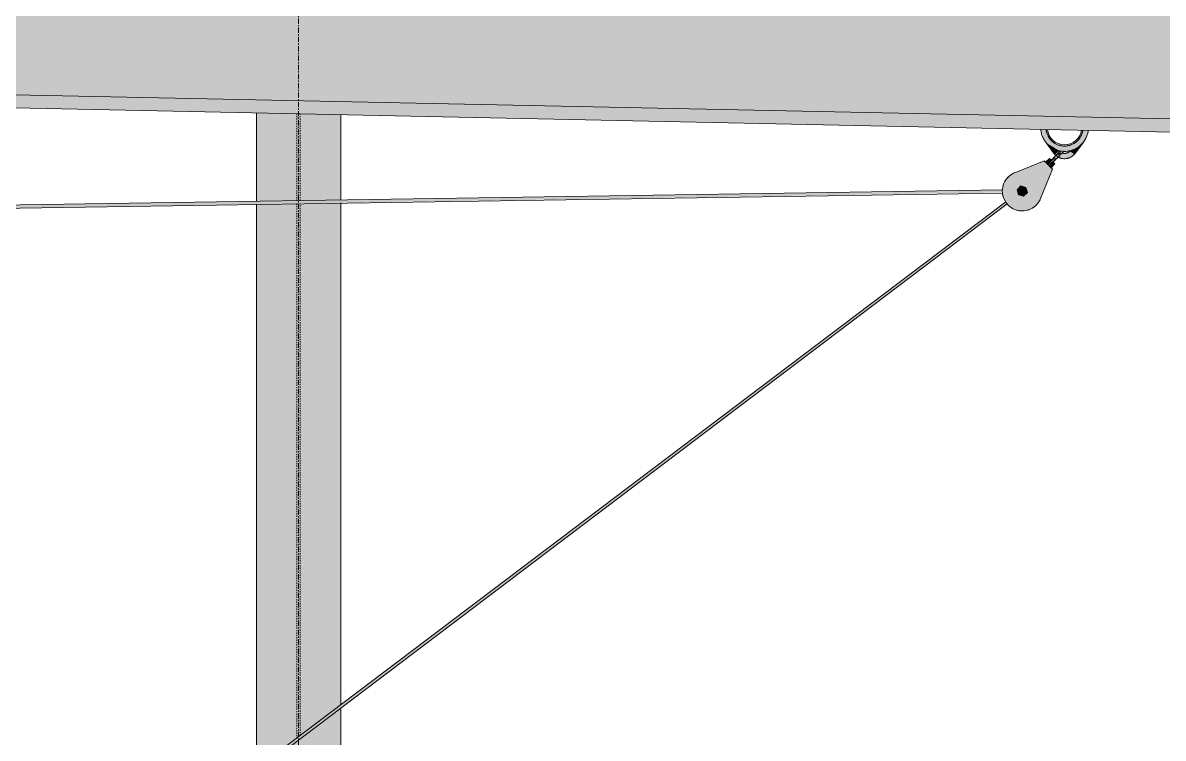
# Model space of a CAD drawing. Header units: inches. Extents: x -26493 to -10162, y -132 to 713.
# Drawn here: x -17177.2 to -17069.4, y 229.3 to 296.8 of the extents above; entities that cross this region are included whole.
import ezdxf

# ---------------------------------------------------------------- set-up
doc = ezdxf.new("R2010")
doc.units = ezdxf.units.IN
doc.header["$MEASUREMENT"] = 0
doc.linetypes.add('Grid Line 1_2_', pattern=[0.875, 0.5, -0.125, 0.125, -0.125])
doc.linetypes.add('Hidden 1_8_', pattern=[0.1875, 0.125, -0.0625])
for name, color, linetype, lineweight in [('Q-SPCQ', 91, 'Continuous', 9), ('S-BEAM', 12, 'Continuous', 9), ('S-COLS', 52, 'Continuous', 9), ('S-GRID', 1, 'Continuous', 9)]:
    doc.layers.add(name, color=color, linetype=linetype, lineweight=lineweight)

# ---------------------------------------------------------------- blocks, each defined once
blk = doc.blocks.new('Family7 - Family7-706776-Section 1')
at = {"layer": 'S-BEAM'}
h = blk.add_hatch(color=256, dxfattribs=at)
h.paths.add_polyline_path([(-21747.06, 281.89), (-21185.68, 341.08), (-21185.84, 343.3), (-21184.67, 344.39), (-21184.43, 341.21), (-21182.03, 341.46), (-21141.3, 374.9), (-21141.3, 377.94), (-22358.8, 327.2), (-22358.8, 327.08), (-22322.77, 293.93), (-22319.86, 293.87), (-22319.69, 296.14), (-22318.51, 295.18), (-22318.61, 293.84), (-21755.75, 282.07)], flags=0)
h.paths.add_polyline_path([(-21140.05, 375.93), (-21137.4, 378.1), (-21140.05, 377.99), (-21140.05, 376.45)], flags=0)
blk.add_hatch(color=256, dxfattribs=at).paths.add_polyline_path([(-21747, 280.64), (-21183.79, 340.02), (-21182.03, 341.46), (-21747.06, 281.89), (-22322.77, 293.93), (-22321.38, 292.65), (-21755.75, 280.82)], flags=0)
for p, q in [((-21747.06, 281.89), (-22322.77, 293.93)), ((-22321.38, 292.65), (-21747, 280.64))]:
    blk.add_line(p, q, dxfattribs=at)
blk = doc.blocks.new('W-Wide Flange-Column - W10X33-658010-Section 1')
at = {"layer": 'S-COLS', "linetype": 'Hidden 1_8_'}
for p, q in [((-22110.21, 288.24), (-22110.21, 280.03)), ((-22109.9, 280.03), (-22109.9, 288.23)), ((-22110.21, 279.76), (-22110.21, 229.28)), ((-22109.9, 229.52), (-22109.9, 279.76))]:
    blk.add_line(p, q, dxfattribs=at)
blk = doc.blocks.new('Basketball_Backstop-Performance_Sports_Systems-3103-Ceiling_Hung - 27_-0_ to 27_-11 7_8_-706978-Section 1')
at = {"layer": 'Q-SPCQ'}
for points in [[(-22037.68, 284.74), (-22037.18, 284.74), (-22036.27, 285.18), (-22035.65, 285.96), (-22035.54, 286.67), (-22035.96, 286.68), (-22036.05, 286.35), (-22036.27, 285.92), (-22036.56, 285.61), (-22036.93, 285.37), (-22037.43, 285.22), (-22037.88, 285.21), (-22038.33, 285.33), (-22038.7, 285.53), (-22038.98, 285.79), (-22039.22, 286.12), (-22039.37, 286.52), (-22039.43, 286.75), (-22039.48, 286.76), (-22039.87, 286.76), (-22039.87, 286.7), (-22039.7, 285.96), (-22038.98, 285.13), (-22038.18, 284.74), (-22037.94, 284.74)], [(-22037.68, 285.19), (-22037.22, 285.25), (-22036.8, 285.42), (-22036.44, 285.7), (-22036.16, 286.06), (-22035.96, 286.68), (-22036.09, 286.68), (-22036.11, 286.52), (-22036.27, 286.12), (-22036.56, 285.76), (-22036.87, 285.53), (-22037.26, 285.37), (-22037.68, 285.31), (-22038.1, 285.37), (-22038.49, 285.53), (-22038.83, 285.79), (-22039.09, 286.12), (-22039.25, 286.52), (-22039.28, 286.75), (-22039.4, 286.75), (-22039.37, 286.48), (-22039.19, 286.06), (-22038.92, 285.7), (-22038.55, 285.42), (-22038.13, 285.25)], [(-22039.46, 285.62), (-22039.48, 285.67), (-22039.48, 285.64)], [(-22035.63, 286.07), (-22035.53, 286.28), (-22035.59, 286.22)], [(-22038.63, 284.44), (-22038.27, 284.8), (-22039.27, 285.41), (-22039.34, 285.41), (-22038.66, 284.48)], [(-22036.73, 284.44), (-22035.97, 285.56), (-22036.12, 285.4), (-22036.36, 285.14), (-22037.1, 284.74), (-22036.74, 284.45)], [(-22039.2, 283.41), (-22038.88, 283.8), (-22039.13, 284), (-22039.43, 283.64), (-22039.27, 283.48)], [(-22038.95, 283.16), (-22038.62, 283.54), (-22038.81, 283.66), (-22038.83, 283.65), (-22038.88, 283.73), (-22039.2, 283.41), (-22038.97, 283.18)], [(-22038.83, 283.64), (-22038.49, 283.97), (-22038.45, 284.08), (-22038.5, 284.06), (-22038.57, 284.04), (-22038.77, 283.77), (-22038.81, 283.74), (-22038.88, 283.73)], [(-22038.83, 283.79), (-22038.75, 283.89), (-22038.67, 283.94), (-22038.53, 284.16), (-22038.49, 284.29), (-22038.86, 283.84)], [(-22041.8, 280.72), (-22041.5, 280.76), (-22041.44, 281), (-22041.5, 281.11), (-22041.68, 281.19), (-22041.8, 281.15), (-22041.89, 281.06), (-22041.89, 280.81)]]:
    blk.add_hatch(color=256, dxfattribs=at).paths.add_polyline_path(points, flags=0)
h = blk.add_hatch(color=256, dxfattribs=at)
h.paths.add_polyline_path([(-22038.1, 284.34), (-22038.04, 284.61), (-22038.04, 284.57), (-22038.09, 284.37)], flags=0)
h.paths.add_polyline_path([(-22038.03, 284.05), (-22037.87, 284.12), (-22037.64, 284.05), (-22037.32, 284.05), (-22036.84, 284.41), (-22036.78, 284.49), (-22037.06, 284.71), (-22037.14, 284.71), (-22037.19, 284.71), (-22037.47, 284.53), (-22037.94, 284.5), (-22038.17, 284.2), (-22038.15, 284.18)], flags=0)
h.paths.add_polyline_path([(-22038.29, 284.22), (-22038.32, 284.31), (-22038.27, 284.29), (-22038.28, 284.36), (-22038.4, 284.29), (-22038.32, 284.24)], flags=0)
h.paths.add_polyline_path([(-22038.45, 284.33), (-22038.12, 284.67), (-22038.28, 284.72), (-22038.58, 284.48), (-22038.47, 284.34)], flags=0)
h = blk.add_hatch(color=256, dxfattribs=at)
h.paths.add_polyline_path([(-22038.49, 284.29), (-22038.24, 284.37), (-22038.04, 284.57), (-22038.27, 284.52), (-22038.32, 284.45)], flags=0)
h.paths.add_polyline_path([(-22038.12, 284.67), (-22037.94, 284.69), (-22038.02, 284.74)], flags=0)
h.paths.add_polyline_path([(-22038.27, 284.52), (-22038.04, 284.65), (-22038.12, 284.67), (-22038.22, 284.57)], flags=0)
h = blk.add_hatch(color=256, dxfattribs=at)
h.paths.add_polyline_path([(-22038.32, 284.12), (-22038.1, 284.34), (-22038.04, 284.57), (-22038.28, 284.25)], flags=0)
h.paths.add_polyline_path([(-22037.94, 284.5), (-22037.84, 284.63), (-22037.93, 284.63)], flags=0)
h.paths.add_polyline_path([(-22038.1, 284.34), (-22037.94, 284.5), (-22038.01, 284.57), (-22038.06, 284.45)], flags=0)
h = blk.add_hatch(color=256, dxfattribs=at)
h.paths.add_polyline_path([(-22041.77, 279.06), (-22041.31, 279.1), (-22040.87, 279.25), (-22040.48, 279.49), (-22040.17, 279.83), (-22039.94, 280.23), (-22038.81, 283.01), (-22039.6, 283.81), (-22042.79, 282.45), (-22043.12, 282.13), (-22043.37, 281.74), (-22043.52, 281.31), (-22043.55, 280.85), (-22043.44, 280.33), (-22043.29, 279.97), (-22043, 279.61), (-22042.64, 279.33), (-22042.22, 279.14)], flags=0)
h.paths.add_polyline_path([(-22041.55, 280.45), (-22042.05, 280.64), (-22042.12, 281.11), (-22041.77, 281.42), (-22041.31, 281.26), (-22041.24, 280.76), (-22041.51, 280.49)], flags=0)
h = blk.add_hatch(color=256, dxfattribs=at)
h.paths.add_polyline_path([(-22041.55, 280.45), (-22041.19, 280.81), (-22041.32, 281.29), (-22041.81, 281.43), (-22042.17, 281.07), (-22042.04, 280.58)], flags=0)
h.paths.add_polyline_path([(-22041.68, 280.69), (-22041.85, 280.76), (-22041.93, 280.94), (-22041.85, 281.11), (-22041.68, 281.19), (-22041.5, 281.11), (-22041.43, 280.94), (-22041.5, 280.76), (-22041.61, 280.7)], flags=0)
h = blk.add_hatch(color=256, dxfattribs=at)
h.paths.add_polyline_path([(-22183.31, 278.62), (-22043.54, 280.8), (-22043.55, 281.07), (-22183.32, 278.89), (-22183.31, 278.63)], flags=0)
h.paths.add_polyline_path([(-22184.96, 278.64), (-22184.94, 278.82), (-22184.98, 278.79), (-22184.96, 278.64)], flags=0)
h.paths.add_polyline_path([(-22041.9, 280.83), (-22041.89, 280.87), (-22041.9, 280.83)], flags=0)
h = blk.add_hatch(color=256, dxfattribs=at)
h.paths.add_polyline_path([(-22135.1, 210.18), (-22135.06, 210.26), (-22135.11, 210.21), (-22135.1, 210.18)], flags=0)
h.paths.add_polyline_path([(-22133.74, 211.2), (-22043.12, 279.77), (-22043.24, 279.91), (-22133.85, 211.36), (-22133.75, 211.21)], flags=0)
for p, q in [((-22039.49, 285.6), (-22038.63, 284.44)), ((-22036.71, 284.46), (-22035.87, 285.6)), ((-22038.02, 284.58), (-22038.05, 284.6)), ((-22039.6, 283.81), (-22042.39, 282.67)), ((-22038.81, 283.01), (-22039.6, 283.81)), ((-22039.11, 284.03), (-22039.47, 283.68)), ((-22039.11, 284.02), (-22038.85, 283.77)), ((-22038.94, 283.15), (-22038.58, 283.5)), ((-22038.72, 283.63), (-22038.59, 283.51)), ((-22038.5, 284.3), (-22038.47, 284.32)), ((-22039.94, 280.23), (-22038.81, 283.01)), ((-22041.81, 281.43), (-22042.17, 281.07)), ((-22041.32, 281.29), (-22041.81, 281.43)), ((-22041.19, 280.81), (-22041.32, 281.29)), ((-22043.53, 281.07), (-22183.33, 278.93)), ((-22183.31, 278.62), (-22043.53, 280.75)), ((-22042.17, 281.07), (-22042.04, 280.58)), ((-22042.04, 280.58), (-22041.55, 280.45)), ((-22041.55, 280.45), (-22041.19, 280.81)), ((-22043.24, 279.91), (-22133.89, 211.41)), ((-22133.75, 211.2), (-22043.09, 279.72))]:
    blk.add_line(p, q, dxfattribs=at)
at = {"layer": 'Q-SPCQ', "flags": 128}
for points in [[(-22039.92, 286.76), (-22039.91, 286.67), (-22039.9, 286.58), (-22039.88, 286.49), (-22039.86, 286.4), (-22039.84, 286.32), (-22039.81, 286.23), (-22039.78, 286.14), (-22039.75, 286.06), (-22039.71, 285.98), (-22039.67, 285.9), (-22039.63, 285.82), (-22039.58, 285.74), (-22039.53, 285.67), (-22039.48, 285.59), (-22039.43, 285.52), (-22039.37, 285.45), (-22039.31, 285.39), (-22039.25, 285.32), (-22039.18, 285.26), (-22039.11, 285.2), (-22039.04, 285.15), (-22038.97, 285.09), (-22038.89, 285.04), (-22038.82, 285), (-22038.74, 284.95), (-22038.66, 284.91), (-22038.58, 284.87), (-22038.49, 284.84), (-22038.41, 284.81), (-22038.32, 284.78), (-22038.24, 284.76), (-22038.15, 284.74), (-22038.06, 284.72), (-22037.97, 284.71), (-22037.88, 284.7), (-22037.79, 284.69), (-22037.7, 284.69), (-22037.61, 284.69), (-22037.52, 284.69), (-22037.43, 284.7), (-22037.34, 284.71), (-22037.25, 284.73), (-22037.17, 284.75), (-22037.08, 284.77), (-22036.99, 284.79), (-22036.91, 284.82), (-22036.82, 284.86), (-22036.74, 284.89), (-22036.66, 284.93), (-22036.58, 284.97), (-22036.5, 285.02), (-22036.43, 285.07), (-22036.35, 285.12), (-22036.28, 285.17), (-22036.21, 285.23), (-22036.15, 285.29), (-22036.08, 285.35), (-22036.02, 285.42), (-22035.96, 285.49), (-22035.9, 285.56), (-22035.85, 285.63), (-22035.8, 285.7), (-22035.75, 285.78), (-22035.7, 285.86), (-22035.66, 285.94), (-22035.62, 286.02), (-22035.59, 286.1), (-22035.56, 286.18), (-22035.53, 286.27), (-22035.5, 286.36), (-22035.48, 286.44), (-22035.46, 286.53), (-22035.45, 286.62)], [(-22039.92, 286.76), (-22039.91, 286.67), (-22039.9, 286.58), (-22039.88, 286.49), (-22039.86, 286.4), (-22039.84, 286.32), (-22039.81, 286.23), (-22039.78, 286.14), (-22039.75, 286.06), (-22039.71, 285.98), (-22039.67, 285.9), (-22039.63, 285.82), (-22039.58, 285.74), (-22039.53, 285.67), (-22039.48, 285.59), (-22039.43, 285.52), (-22039.37, 285.46)], [(-22039.92, 286.76), (-22039.91, 286.67), (-22039.9, 286.58), (-22039.88, 286.49), (-22039.86, 286.4), (-22039.84, 286.32), (-22039.81, 286.23), (-22039.78, 286.14), (-22039.75, 286.06), (-22039.71, 285.98), (-22039.67, 285.9), (-22039.63, 285.82), (-22039.58, 285.74), (-22039.53, 285.67), (-22039.49, 285.6)], [(-22038.97, 285.76), (-22039.01, 285.81), (-22039.06, 285.86), (-22039.1, 285.92), (-22039.14, 285.98), (-22039.18, 286.04), (-22039.21, 286.1), (-22039.24, 286.16), (-22039.27, 286.22), (-22039.3, 286.29), (-22039.33, 286.35), (-22039.35, 286.42), (-22039.37, 286.48), (-22039.39, 286.55), (-22039.4, 286.62), (-22039.41, 286.69), (-22039.42, 286.75)], [(-22035.95, 286.66), (-22035.96, 286.59), (-22035.98, 286.52), (-22036, 286.45), (-22036.02, 286.39), (-22036.04, 286.32), (-22036.07, 286.26), (-22036.09, 286.19), (-22036.13, 286.13), (-22036.16, 286.07), (-22036.2, 286.01), (-22036.23, 285.95), (-22036.27, 285.89), (-22036.32, 285.84), (-22036.36, 285.78), (-22036.41, 285.73)], [(-22035.87, 285.6), (-22035.82, 285.67), (-22035.77, 285.75), (-22035.72, 285.83), (-22035.68, 285.91), (-22035.64, 285.99), (-22035.6, 286.07), (-22035.57, 286.15), (-22035.54, 286.24), (-22035.51, 286.32), (-22035.49, 286.41), (-22035.47, 286.5), (-22035.46, 286.59), (-22035.44, 286.67)], [(-22036.51, 285.63), (-22036.56, 285.59), (-22036.62, 285.55), (-22036.67, 285.5), (-22036.73, 285.46), (-22036.79, 285.43), (-22036.85, 285.39), (-22036.92, 285.36), (-22036.98, 285.33), (-22037.04, 285.31), (-22037.11, 285.28), (-22037.18, 285.26), (-22037.24, 285.24), (-22037.31, 285.23), (-22037.38, 285.21), (-22037.45, 285.2), (-22037.52, 285.19), (-22037.59, 285.19), (-22037.66, 285.19), (-22037.73, 285.19), (-22037.8, 285.19), (-22037.87, 285.2), (-22037.94, 285.21), (-22038.01, 285.22), (-22038.08, 285.23), (-22038.14, 285.25), (-22038.21, 285.27), (-22038.28, 285.29), (-22038.34, 285.32), (-22038.41, 285.35), (-22038.47, 285.38), (-22038.53, 285.41), (-22038.59, 285.44), (-22038.65, 285.48), (-22038.71, 285.52), (-22038.76, 285.56), (-22038.82, 285.61), (-22038.87, 285.66)], [(-22035.96, 285.49), (-22035.9, 285.56), (-22035.85, 285.63), (-22035.8, 285.7), (-22035.75, 285.78), (-22035.7, 285.86), (-22035.66, 285.94), (-22035.62, 286.02), (-22035.59, 286.1), (-22035.56, 286.18), (-22035.53, 286.27), (-22035.5, 286.36), (-22035.48, 286.44), (-22035.46, 286.53), (-22035.45, 286.62)], [(-22038.05, 284.75), (-22038.06, 284.73), (-22038.07, 284.72), (-22038.08, 284.71), (-22038.1, 284.69), (-22038.11, 284.68), (-22038.13, 284.67), (-22038.14, 284.65), (-22038.16, 284.63), (-22038.17, 284.62), (-22038.19, 284.6), (-22038.21, 284.58), (-22038.23, 284.56), (-22038.25, 284.55), (-22038.26, 284.53), (-22038.28, 284.51), (-22038.3, 284.49), (-22038.32, 284.47), (-22038.34, 284.45), (-22038.36, 284.43), (-22038.38, 284.41), (-22038.41, 284.39), (-22038.43, 284.37), (-22038.45, 284.34), (-22038.47, 284.32), (-22038.49, 284.3), (-22038.5, 284.3)], [(-22038.32, 284.12), (-22038.3, 284.14), (-22038.28, 284.16), (-22038.26, 284.18), (-22038.23, 284.2), (-22038.21, 284.22), (-22038.19, 284.25), (-22038.17, 284.27), (-22038.15, 284.29), (-22038.13, 284.31), (-22038.11, 284.33), (-22038.09, 284.35), (-22038.07, 284.36), (-22038.06, 284.38), (-22038.04, 284.4), (-22038.02, 284.42), (-22038, 284.44), (-22037.99, 284.45), (-22037.97, 284.47), (-22037.95, 284.48), (-22037.94, 284.5), (-22037.92, 284.51), (-22037.91, 284.53), (-22037.9, 284.54), (-22037.88, 284.55), (-22037.87, 284.57), (-22037.86, 284.58), (-22037.85, 284.59), (-22037.84, 284.6), (-22037.83, 284.61), (-22037.82, 284.61), (-22037.82, 284.62), (-22037.81, 284.63), (-22037.81, 284.63), (-22037.8, 284.64), (-22037.8, 284.64), (-22037.79, 284.65), (-22037.79, 284.65), (-22037.79, 284.65), (-22037.79, 284.65)], [(-22038.24, 284.76), (-22038.15, 284.74), (-22038.06, 284.72)], [(-22038.15, 284.66), (-22038.17, 284.68), (-22038.19, 284.7), (-22038.21, 284.72), (-22038.23, 284.75), (-22038.24, 284.75)], [(-22038.12, 284.68), (-22038.1, 284.69), (-22038.09, 284.71), (-22038.07, 284.72), (-22038.06, 284.73), (-22038.05, 284.74)], [(-22037.94, 284.7), (-22037.88, 284.7), (-22037.79, 284.69), (-22037.7, 284.69), (-22037.61, 284.69), (-22037.52, 284.69), (-22037.43, 284.7), (-22037.34, 284.71), (-22037.25, 284.73), (-22037.17, 284.75)], [(-22037.79, 284.65), (-22037.79, 284.65), (-22037.79, 284.65), (-22037.79, 284.65), (-22037.8, 284.64), (-22037.8, 284.64), (-22037.8, 284.63), (-22037.81, 284.63), (-22037.82, 284.62), (-22037.82, 284.62), (-22037.83, 284.61), (-22037.84, 284.6), (-22037.85, 284.59), (-22037.86, 284.58), (-22037.87, 284.57), (-22037.88, 284.56), (-22037.89, 284.54), (-22037.91, 284.53), (-22037.92, 284.52)], [(-22037.12, 284.75), (-22037.14, 284.73), (-22037.16, 284.71), (-22037.18, 284.69), (-22037.2, 284.67), (-22037.23, 284.65), (-22037.25, 284.63), (-22037.28, 284.62), (-22037.3, 284.6), (-22037.33, 284.59), (-22037.35, 284.57), (-22037.38, 284.56), (-22037.41, 284.55), (-22037.44, 284.54), (-22037.47, 284.53), (-22037.5, 284.52), (-22037.53, 284.52), (-22037.55, 284.51), (-22037.58, 284.51), (-22037.61, 284.5), (-22037.64, 284.5), (-22037.67, 284.5), (-22037.7, 284.5), (-22037.73, 284.5), (-22037.76, 284.5), (-22037.79, 284.51), (-22037.82, 284.51), (-22037.85, 284.52), (-22037.88, 284.53)], [(-22037.75, 284.74), (-22037.75, 284.74), (-22037.75, 284.73), (-22037.75, 284.73), (-22037.75, 284.72), (-22037.75, 284.72), (-22037.75, 284.71), (-22037.76, 284.71), (-22037.76, 284.7), (-22037.76, 284.7), (-22037.76, 284.69), (-22037.76, 284.69), (-22037.76, 284.68), (-22037.77, 284.68), (-22037.77, 284.67), (-22037.77, 284.67), (-22037.77, 284.67), (-22037.78, 284.66), (-22037.78, 284.66), (-22037.78, 284.65), (-22037.79, 284.65), (-22037.79, 284.65)], [(-22039.03, 283.59), (-22039.03, 283.59), (-22039.03, 283.6), (-22039.04, 283.6), (-22039.04, 283.6), (-22039.04, 283.61), (-22039.04, 283.61), (-22039.05, 283.62), (-22039.05, 283.62), (-22039.05, 283.63), (-22039.05, 283.63), (-22039.06, 283.64), (-22039.06, 283.64), (-22039.06, 283.64), (-22039.06, 283.65), (-22039.06, 283.65), (-22039.06, 283.66), (-22039.06, 283.66), (-22039.06, 283.67), (-22039.06, 283.67), (-22039.06, 283.68), (-22039.06, 283.68), (-22039.06, 283.69), (-22039.06, 283.69), (-22039.06, 283.7), (-22039.06, 283.7), (-22039.06, 283.71), (-22039.06, 283.71), (-22039.06, 283.72), (-22039.05, 283.72), (-22039.05, 283.73), (-22039.05, 283.73), (-22039.05, 283.74), (-22039.05, 283.74), (-22039.04, 283.75), (-22039.04, 283.75), (-22039.04, 283.75), (-22039.03, 283.76), (-22039.03, 283.76), (-22039.03, 283.76), (-22039.03, 283.77)], [(-22038.5, 284.3), (-22038.52, 284.28), (-22038.54, 284.25), (-22038.56, 284.23), (-22038.58, 284.21), (-22038.6, 284.19), (-22038.62, 284.17), (-22038.64, 284.15), (-22038.66, 284.13), (-22038.68, 284.11), (-22038.7, 284.09), (-22038.72, 284.07), (-22038.74, 284.05), (-22038.76, 284.03), (-22038.78, 284.01), (-22038.8, 284), (-22038.81, 283.98), (-22038.83, 283.96), (-22038.85, 283.95), (-22038.86, 283.93), (-22038.88, 283.92), (-22038.89, 283.9), (-22038.9, 283.89), (-22038.92, 283.87), (-22038.93, 283.86), (-22038.94, 283.85), (-22038.95, 283.84), (-22038.96, 283.83), (-22038.97, 283.82), (-22038.98, 283.81), (-22038.99, 283.8), (-22039, 283.79), (-22039, 283.79), (-22039.01, 283.78), (-22039.01, 283.78), (-22039.02, 283.77), (-22039.02, 283.77), (-22039.02, 283.77), (-22039.03, 283.77), (-22039.03, 283.77)], [(-22039.03, 283.77), (-22039.03, 283.77), (-22039.02, 283.77), (-22039.02, 283.77), (-22039.02, 283.77), (-22039.02, 283.78), (-22039.01, 283.78), (-22039.01, 283.79), (-22039, 283.79), (-22038.99, 283.8), (-22038.98, 283.81), (-22038.98, 283.82), (-22038.97, 283.83), (-22038.96, 283.84)], [(-22038.85, 283.59), (-22038.85, 283.59), (-22038.86, 283.58), (-22038.86, 283.58), (-22038.86, 283.58), (-22038.87, 283.57), (-22038.87, 283.57), (-22038.88, 283.57), (-22038.88, 283.57), (-22038.89, 283.56), (-22038.89, 283.56), (-22038.9, 283.56), (-22038.9, 283.56), (-22038.9, 283.56), (-22038.91, 283.56), (-22038.91, 283.55), (-22038.92, 283.55), (-22038.92, 283.55), (-22038.93, 283.55), (-22038.93, 283.55), (-22038.94, 283.55), (-22038.94, 283.55), (-22038.95, 283.55), (-22038.95, 283.55), (-22038.96, 283.55), (-22038.96, 283.56), (-22038.97, 283.56), (-22038.97, 283.56), (-22038.98, 283.56), (-22038.98, 283.56), (-22038.99, 283.56), (-22038.99, 283.57), (-22039, 283.57), (-22039, 283.57), (-22039.01, 283.57), (-22039.01, 283.58), (-22039.01, 283.58), (-22039.02, 283.58), (-22039.02, 283.58), (-22039.03, 283.59), (-22039.03, 283.59)], [(-22038.92, 283.87), (-22038.91, 283.88), (-22038.89, 283.9), (-22038.88, 283.91), (-22038.87, 283.93), (-22038.85, 283.94), (-22038.83, 283.96), (-22038.82, 283.97), (-22038.8, 283.99), (-22038.78, 284.01), (-22038.76, 284.03), (-22038.75, 284.05), (-22038.73, 284.07), (-22038.71, 284.08), (-22038.69, 284.1), (-22038.67, 284.12), (-22038.65, 284.14), (-22038.63, 284.16), (-22038.61, 284.19), (-22038.59, 284.21), (-22038.56, 284.23), (-22038.54, 284.25), (-22038.52, 284.27), (-22038.5, 284.29), (-22038.5, 284.3)], [(-22038.85, 283.59), (-22038.85, 283.59), (-22038.85, 283.59), (-22038.85, 283.59), (-22038.84, 283.6), (-22038.84, 283.6), (-22038.83, 283.6), (-22038.83, 283.61), (-22038.82, 283.62), (-22038.82, 283.62), (-22038.81, 283.63), (-22038.8, 283.64), (-22038.79, 283.65), (-22038.78, 283.66), (-22038.77, 283.67), (-22038.76, 283.68), (-22038.74, 283.69), (-22038.73, 283.71), (-22038.72, 283.72), (-22038.7, 283.74), (-22038.69, 283.75), (-22038.67, 283.77), (-22038.66, 283.78), (-22038.64, 283.8), (-22038.62, 283.82), (-22038.61, 283.83), (-22038.59, 283.85), (-22038.57, 283.87), (-22038.55, 283.89), (-22038.53, 283.91), (-22038.51, 283.93), (-22038.49, 283.95), (-22038.47, 283.97), (-22038.45, 283.99), (-22038.43, 284.01), (-22038.41, 284.03), (-22038.39, 284.05), (-22038.37, 284.07), (-22038.35, 284.09), (-22038.32, 284.11), (-22038.32, 284.12)], [(-22038.78, 283.66), (-22038.79, 283.65), (-22038.8, 283.64), (-22038.81, 283.63), (-22038.81, 283.63), (-22038.82, 283.62), (-22038.83, 283.61), (-22038.83, 283.61), (-22038.84, 283.6), (-22038.84, 283.6), (-22038.84, 283.59), (-22038.85, 283.59), (-22038.85, 283.59), (-22038.85, 283.59)], [(-22038.32, 284.12), (-22038.34, 284.1), (-22038.36, 284.08), (-22038.38, 284.06), (-22038.4, 284.03), (-22038.42, 284.01), (-22038.45, 283.99), (-22038.47, 283.97), (-22038.49, 283.95), (-22038.51, 283.93), (-22038.53, 283.91), (-22038.54, 283.89), (-22038.56, 283.87), (-22038.58, 283.86), (-22038.6, 283.84), (-22038.62, 283.82), (-22038.64, 283.8), (-22038.65, 283.79), (-22038.67, 283.77), (-22038.68, 283.75), (-22038.7, 283.74), (-22038.71, 283.72), (-22038.73, 283.71), (-22038.74, 283.7)], [(-22038.63, 284.44), (-22038.6, 284.4), (-22038.56, 284.37), (-22038.53, 284.33), (-22038.49, 284.3), (-22038.45, 284.27), (-22038.41, 284.24), (-22038.37, 284.21), (-22038.33, 284.18)], [(-22038.23, 284.21), (-22038.25, 284.19), (-22038.27, 284.17), (-22038.29, 284.15), (-22038.31, 284.13), (-22038.32, 284.12)], [(-22038.28, 284.16), (-22038.24, 284.13), (-22038.19, 284.11), (-22038.15, 284.09), (-22038.1, 284.07), (-22038.05, 284.06), (-22038.01, 284.04), (-22037.96, 284.03), (-22037.91, 284.02), (-22037.86, 284.01), (-22037.81, 284.01), (-22037.76, 284), (-22037.71, 284), (-22037.66, 284), (-22037.61, 284), (-22037.56, 284.01), (-22037.51, 284.01), (-22037.46, 284.02), (-22037.41, 284.03), (-22037.36, 284.04), (-22037.31, 284.05), (-22037.27, 284.07), (-22037.22, 284.09), (-22037.17, 284.11), (-22037.13, 284.13), (-22037.08, 284.15), (-22037.04, 284.17), (-22037, 284.2), (-22036.96, 284.23), (-22036.92, 284.26), (-22036.88, 284.29), (-22036.84, 284.32), (-22036.8, 284.36), (-22036.77, 284.39), (-22036.73, 284.43), (-22036.73, 284.44)]]:
    blk.add_lwpolyline(points, dxfattribs=at)
at = {"layer": 'Q-SPCQ'}
for centre, radius, start, end in [((-22037.68, 286.94), 1.75, 186.0741, 351.5412), ((-22037.68, 286.94), 1.63, 186.6348, 350.9835), ((-22041.68, 280.94), 1.88, 112.1972, 337.8028), ((-22041.68, 280.94), 1.88, 130.9704, 135), ((-22041.68, 280.94), 1.88, 116.3445, 122.9922), ((-22041.68, 280.94), 1.88, 160.3226, 165), ((-22041.68, 280.94), 1.88, 145.6237, 152.1626), ((-22041.68, 280.94), 1.88, 135, 137.5812), ((-22041.68, 280.94), 1.88, 175.1058, 180), ((-22041.68, 280.94), 1.88, 190.0739, 195), ((-22041.68, 280.94), 0.25, 135, 315), ((-22041.68, 280.94), 0.25, 150, 210), ((-22041.68, 280.94), 0.25, 315, 135), ((-22041.68, 280.94), 0.25, 60, 120), ((-22041.68, 280.94), 0.25, 240, 315), ((-22041.68, 280.94), 0.25, 330, 30), ((-22041.68, 280.94), 1.87, 205.5966, 210), ((-22041.68, 280.94), 1.87, 240, 244.4034), ((-22041.68, 280.94), 1.87, 255, 259.9261), ((-22041.68, 280.94), 1.87, 285, 289.6774), ((-22041.68, 280.94), 1.87, 297.8374, 304.3763), ((-22041.68, 280.94), 1.87, 312.4188, 315), ((-22041.68, 280.94), 1.87, 315, 319.0296), ((-22041.68, 280.94), 1.88, 327.0078, 333.6555), ((-22041.68, 280.94), 1.88, 270, 274.8942)]:
    blk.add_arc(centre, radius, start, end, dxfattribs=at)
blk.add_open_spline([(-22038.63, 284.44), (-22038.63, 284.44), (-22038.62, 284.45), (-22038.59, 284.47), (-22038.53, 284.52), (-22038.47, 284.57), (-22038.4, 284.62), (-22038.33, 284.68), (-22038.28, 284.72), (-22038.25, 284.75), (-22038.24, 284.75), (-22038.24, 284.75)], degree=3, dxfattribs=at)
blk.add_open_spline([(-22036.73, 284.44), (-22036.73, 284.44), (-22036.74, 284.45), (-22036.77, 284.48), (-22036.81, 284.51), (-22036.85, 284.54), (-22036.88, 284.57), (-22036.93, 284.61), (-22037, 284.66), (-22037.06, 284.71), (-22037.11, 284.74), (-22037.12, 284.75), (-22037.12, 284.75)], degree=3, knots=[-1, -1, -1, -1, -0.875, -0.75, -0.6875, -0.625, -0.5625, -0.5, -0.375, -0.25, -0.125, 0, 0, 0, 0], dxfattribs=at)

msp = doc.modelspace()

# ---------------------------------------------------------------- hatches: boundary and pattern name
at = {"layer": 'S-COLS'}
h = msp.add_hatch(color=256, dxfattribs=at)
h.paths.add_polyline_path([(-17147.14, 0), (-17147.14, 232.12), (-17155.1, 226.1), (-17155.1, 0)], flags=0)
h.paths.add_polyline_path([(-17155.1, 226.41), (-17147.14, 232.43), (-17147.14, 279.8), (-17155.1, 279.68), (-17155.1, 245.16)], flags=0)
h.paths.add_polyline_path([(-17155.1, 279.99), (-17147.14, 280.11), (-17147.14, 288.15), (-17155.1, 288.32), (-17155.1, 280.79)], flags=0)
h.paths.add_polyline_path([(-17149.81, 338.94), (-17149.89, 339.01), (-17149.76, 339.07), (-17149.81, 338.94)], flags=0)
h.paths.add_polyline_path([(-17155.1, 338.66), (-17152.3, 338.78), (-17152.81, 339.33), (-17152.73, 339.4), (-17152.26, 338.89), (-17149.81, 338.94), (-17149.81, 338.88), (-17147.14, 338.99), (-17147.14, 348.67), (-17147.44, 348.67), (-17147.22, 348.42), (-17147.3, 348.35), (-17147.59, 348.67), (-17150.16, 348.67), (-17149.76, 339.07), (-17149.87, 339.07), (-17150.27, 348.67), (-17155.1, 348.67), (-17155.1, 338.94)], flags=0)

# ---------------------------------------------------------------- linework, layer by layer
for p, q in [((-17155.1, 288.32), (-17155.1, 279.97)), ((-17147.14, 280.08), (-17147.14, 288.15)), ((-17155.1, 279.7), (-17155.1, 226.41)), ((-17147.14, 232.41), (-17147.14, 279.82)), ((-17147.14, 0), (-17147.14, 232.15))]:
    msp.add_line(p, q, dxfattribs=at)
at = {"layer": 'S-GRID', "linetype": 'Grid Line 1_2_'}
msp.add_line((-17151.12, -132), (-17151.12, 648.66), dxfattribs=at)

# ---------------------------------------------------------------- block references
at = {"layer": 'Q-SPCQ'}
msp.add_blockref('Basketball_Backstop-Performance_Sports_Systems-3103-Ceiling_Hung - 27_-0_ to 27_-11 7_8_-706978-Section 1', (4958.94, 0), dxfattribs=at)
at = {"layer": 'S-BEAM'}
msp.add_blockref('Family7 - Family7-706776-Section 1', (4958.94, 0), dxfattribs=at)
at = {"layer": 'S-COLS', "linetype": 'Hidden 1_8_'}
msp.add_blockref('W-Wide Flange-Column - W10X33-658010-Section 1', (4958.94, 0), dxfattribs=at)

doc.saveas('drawing.dxf')
